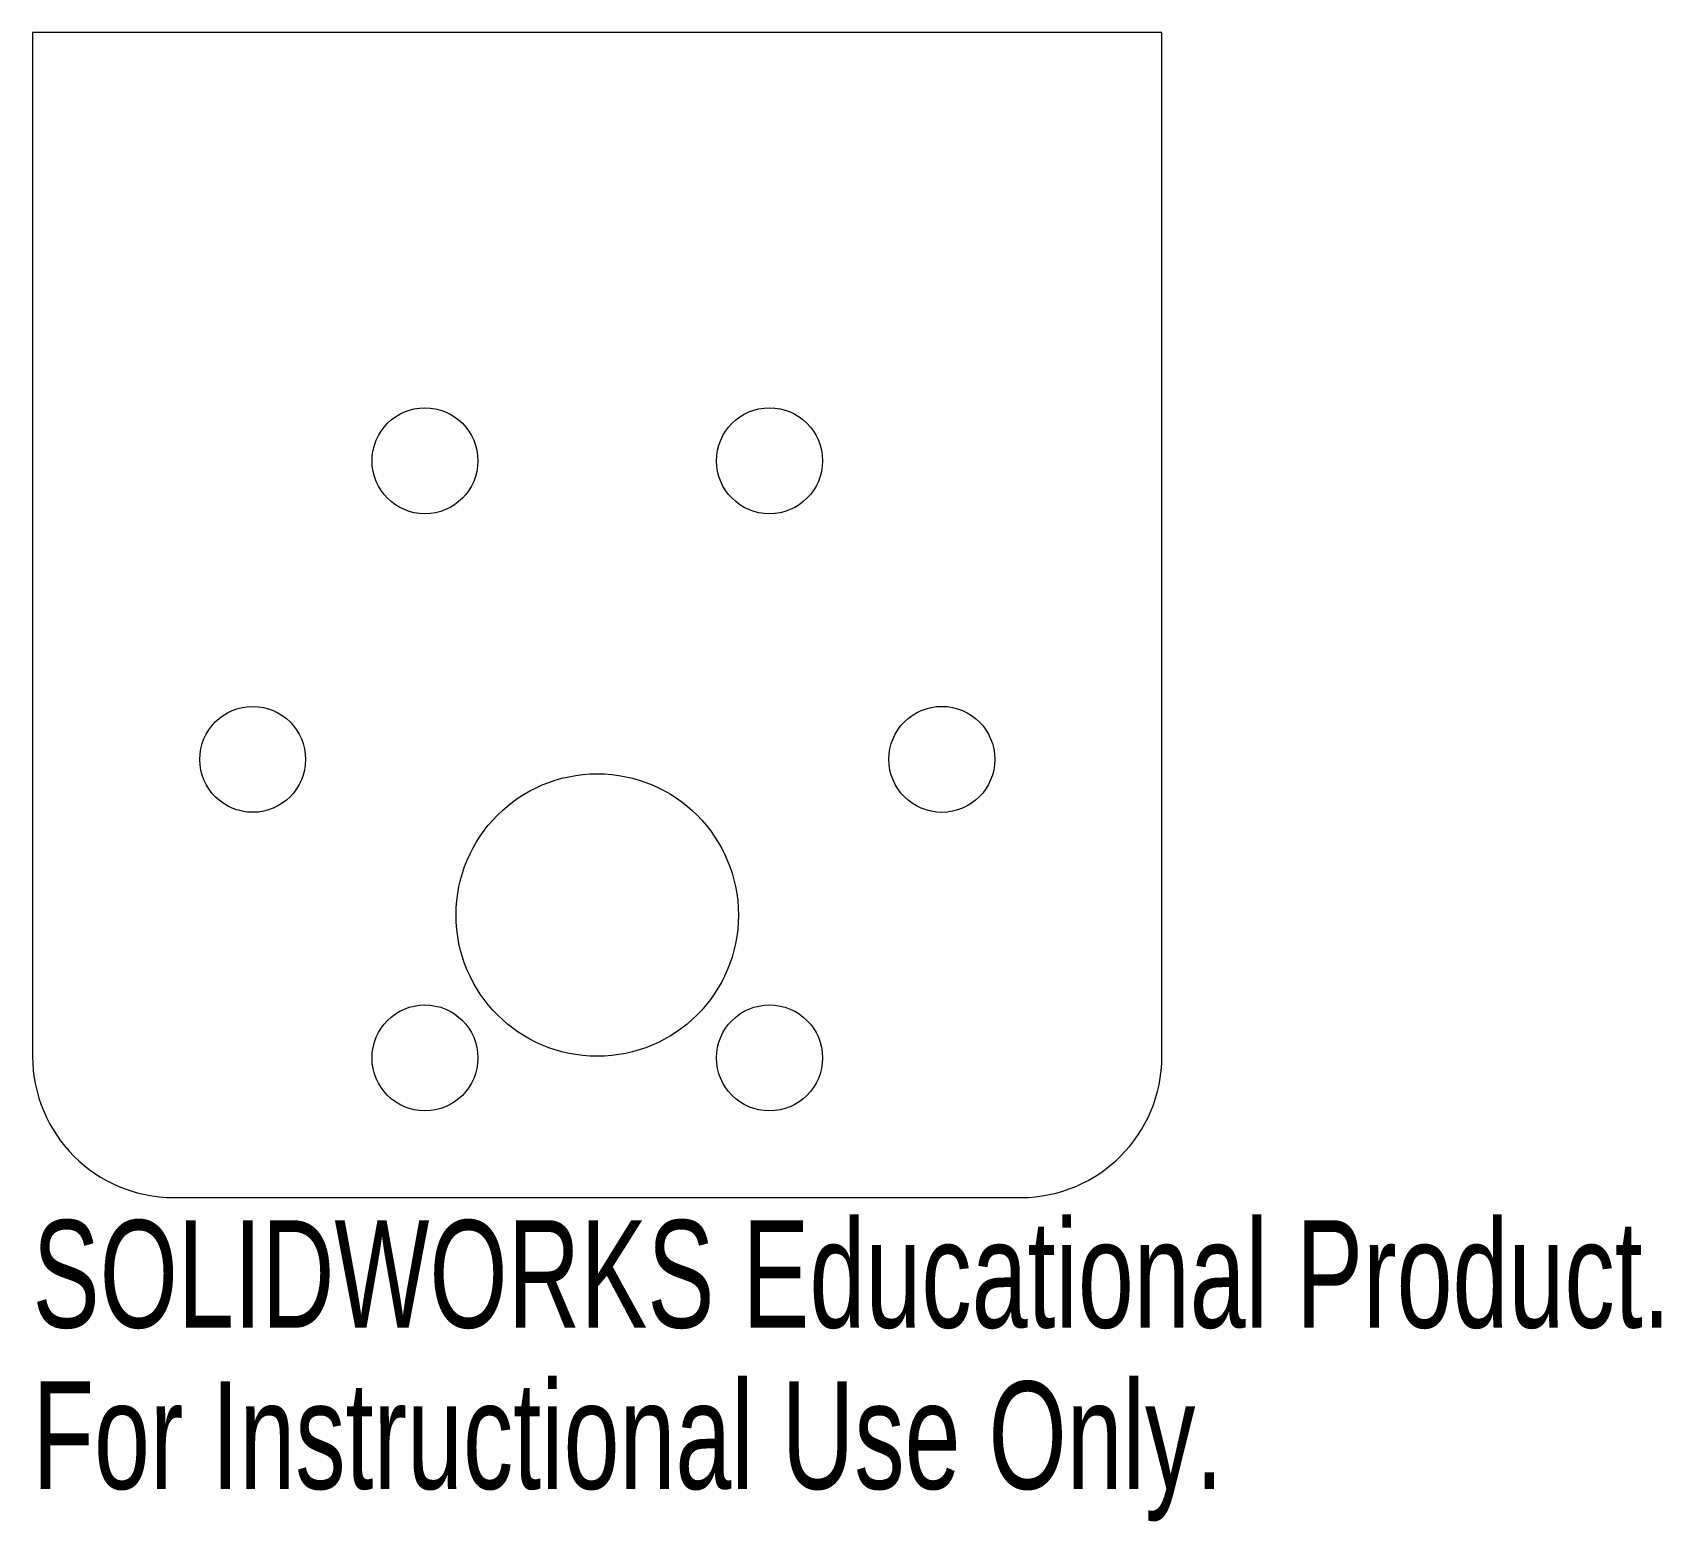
# Model space of a CAD drawing. Header units: inches. Extents: x -1 to 1.88, y -1.6 to 1.03.
import ezdxf

# ---------------------------------------------------------------- set-up
doc = ezdxf.new("R2010")
doc.units = ezdxf.units.IN
doc.header["$MEASUREMENT"] = 0
doc.styles.add('SLDTEXTSTYLE0', font='TXT', dxfattribs={"width": 0.7})

msp = doc.modelspace()

# ---------------------------------------------------------------- linework, layer by layer
at = {"color": 7, "linetype": 'Continuous', "lineweight": 15}
for p, q in [((-1, 1.031), (-1, -0.781)), ((1, 1.031), (-1, 1.031)), ((1, -0.781), (1, 1.031)), ((-0.75, -1.031), (0.75, -1.031))]:
    msp.add_line(p, q, dxfattribs=at)
for centre, radius in [((-0.3051, 0.2731), 0.0938), ((0.3051, 0.2731), 0.0938), ((-0.6102, -0.2554), 0.0937), ((0.6102, -0.2554), 0.0938), ((0, -0.531), 0.25), ((-0.3051, -0.7839), 0.0938), ((0.3051, -0.7839), 0.0938)]:
    msp.add_circle(centre, radius, dxfattribs=at)
for centre, start, end in [((-0.75, -0.781), 180, 270), ((0.75, -0.781), 270, 0)]:
    msp.add_arc(centre, 0.25, start, end, dxfattribs=at)

# ---------------------------------------------------------------- texts
at = {"color": 7, "linetype": 'Continuous', "char_height": 0.1903, "attachment_point": 1, "style": 'SLDTEXTSTYLE0'}
for s, insert in [('SOLIDWORKS Educational Product.', (-1, -1.0711)), ('For Instructional Use Only.', (-1, -1.3566))]:
    msp.add_mtext(s, dxfattribs=dict(at, insert=insert))

doc.saveas('drawing.dxf')
